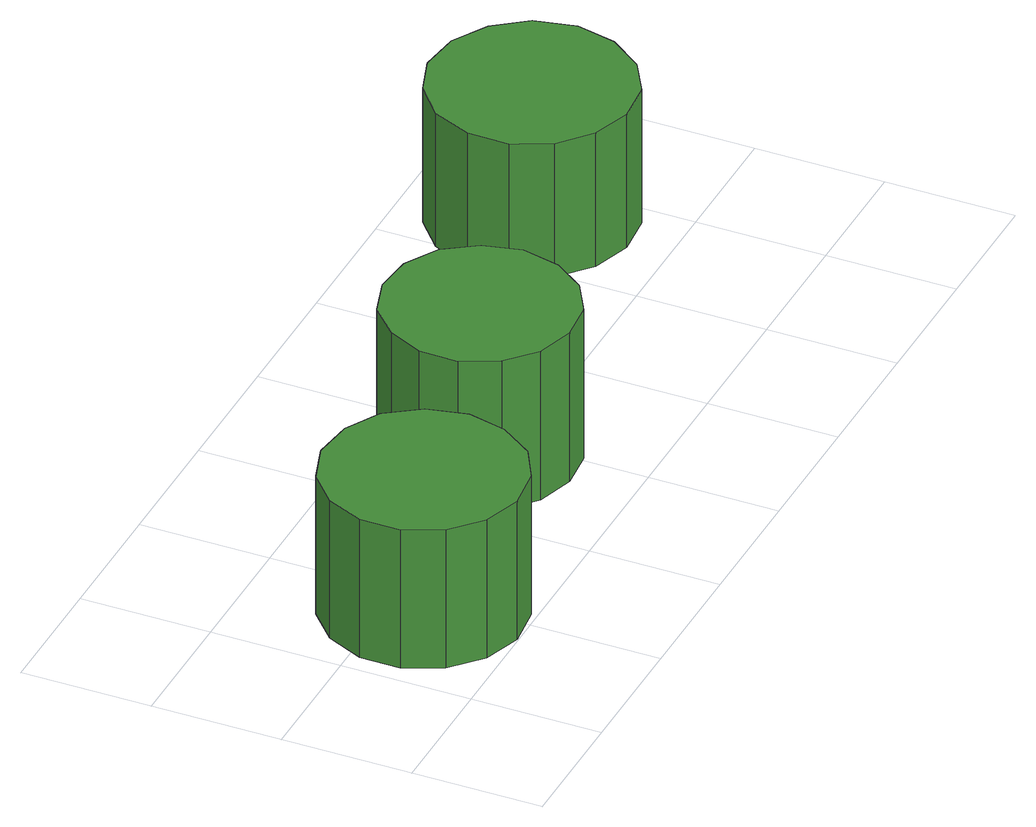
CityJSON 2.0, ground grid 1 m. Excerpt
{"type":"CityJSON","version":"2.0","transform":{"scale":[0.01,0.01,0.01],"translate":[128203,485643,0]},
"CityObjects":{
"tree1":{"type":"SolitaryVegetationObject","attributes":{"function":"something"},"geometry":[{"type":"MultiSurface","lod":"1","boundaries":[[[0,1,2,3,4,5,6,7,8,9,10,11,12,13,14]],[[15,16,17,18,19,20,21,22,23,24,25,26,27,28,29]],[[0,29,28,1]],[[1,28,27,2]],[[2,27,26,3]],[[3,26,25,4]],[[4,25,24,5]],[[5,24,23,6]],[[6,23,22,7]],[[7,22,21,8]],[[8,21,20,9]],[[9,20,19,10]],[[10,19,18,11]],[[11,18,17,12]],[[12,17,16,13]],[[13,16,15,14]],[[14,15,29,0]]]}]},
"tree2":{"type":"SolitaryVegetationObject","attributes":{"function":"something"},"geometry":[{"type":"MultiSurface","lod":"1","boundaries":[[[30,31,32,33,34,35,36,37,38,39,40,41,42,43,44]],[[45,46,47,48,49,50,51,52,53,54,55,56,57,58,59]],[[30,59,58,31]],[[31,58,57,32]],[[32,57,56,33]],[[33,56,55,34]],[[34,55,54,35]],[[35,54,53,36]],[[36,53,52,37]],[[37,52,51,38]],[[38,51,50,39]],[[39,50,49,40]],[[40,49,48,41]],[[41,48,47,42]],[[42,47,46,43]],[[43,46,45,44]],[[44,45,59,30]]]}]},
"tree3":{"type":"SolitaryVegetationObject","attributes":{"function":"something"},"geometry":[{"type":"MultiSurface","lod":"1","boundaries":[[[60,61,62,63,64,65,66,67,68,69,70,71,72,73,74]],[[75,76,77,78,79,80,81,82,83,84,85,86,87,88,89]],[[60,89,88,61]],[[61,88,87,62]],[[62,87,86,63]],[[63,86,85,64]],[[64,85,84,65]],[[65,84,83,66]],[[66,83,82,67]],[[67,82,81,68]],[[68,81,80,69]],[[69,80,79,70]],[[70,79,78,71]],[[71,78,77,72]],[[72,77,76,73]],[[73,76,75,74]],[[74,75,89,60]]]}]}
},
"vertices":[
[165,76,142],[158,107,142],[140,133,142],[113,148,142],[81,152,142],[51,142,142],[28,121,142],[15,92,142],[15,61,142],[28,32,142],[51,11,142],[81,1,142],[113,5,142],[140,20,142],[158,46,142],[158,46,25],[140,20,25],[113,5,25],[81,1,25],[51,11,25],[28,32,25],[15,61,25],[15,92,25],[28,121,25],[51,142,25],[81,152,25],[113,148,25],[140,133,25],[158,107,25],[165,76,25],
[353,120,151],[346,149,151],[329,174,151],[303,189,151],[273,192,151],[244,183,151],[222,162,151],[209,135,151],[209,105,151],[222,77,151],[244,57,151],[273,48,151],[303,51,151],[329,66,151],[346,90,151],[346,90,25],[329,66,25],[303,51,25],[273,48,25],[244,57,25],[222,77,25],[209,105,25],[209,135,25],[222,162,25],[244,183,25],[273,192,25],[303,189,25],[329,174,25],[346,149,25],[353,120,25],
[637,207,138],[630,239,138],[611,264,138],[584,280,138],[552,284,138],[522,274,138],[498,253,138],[485,223,138],[485,191,138],[498,162,138],[522,141,138],[552,131,138],[584,134,138],[611,150,138],[630,176,138],[630,176,25],[611,150,25],[584,134,25],[552,131,25],[522,141,25],[498,162,25],[485,191,25],[485,223,25],[498,253,25],[522,274,25],[552,284,25],[584,280,25],[611,264,25],[630,239,25],[637,207,25]
]}
